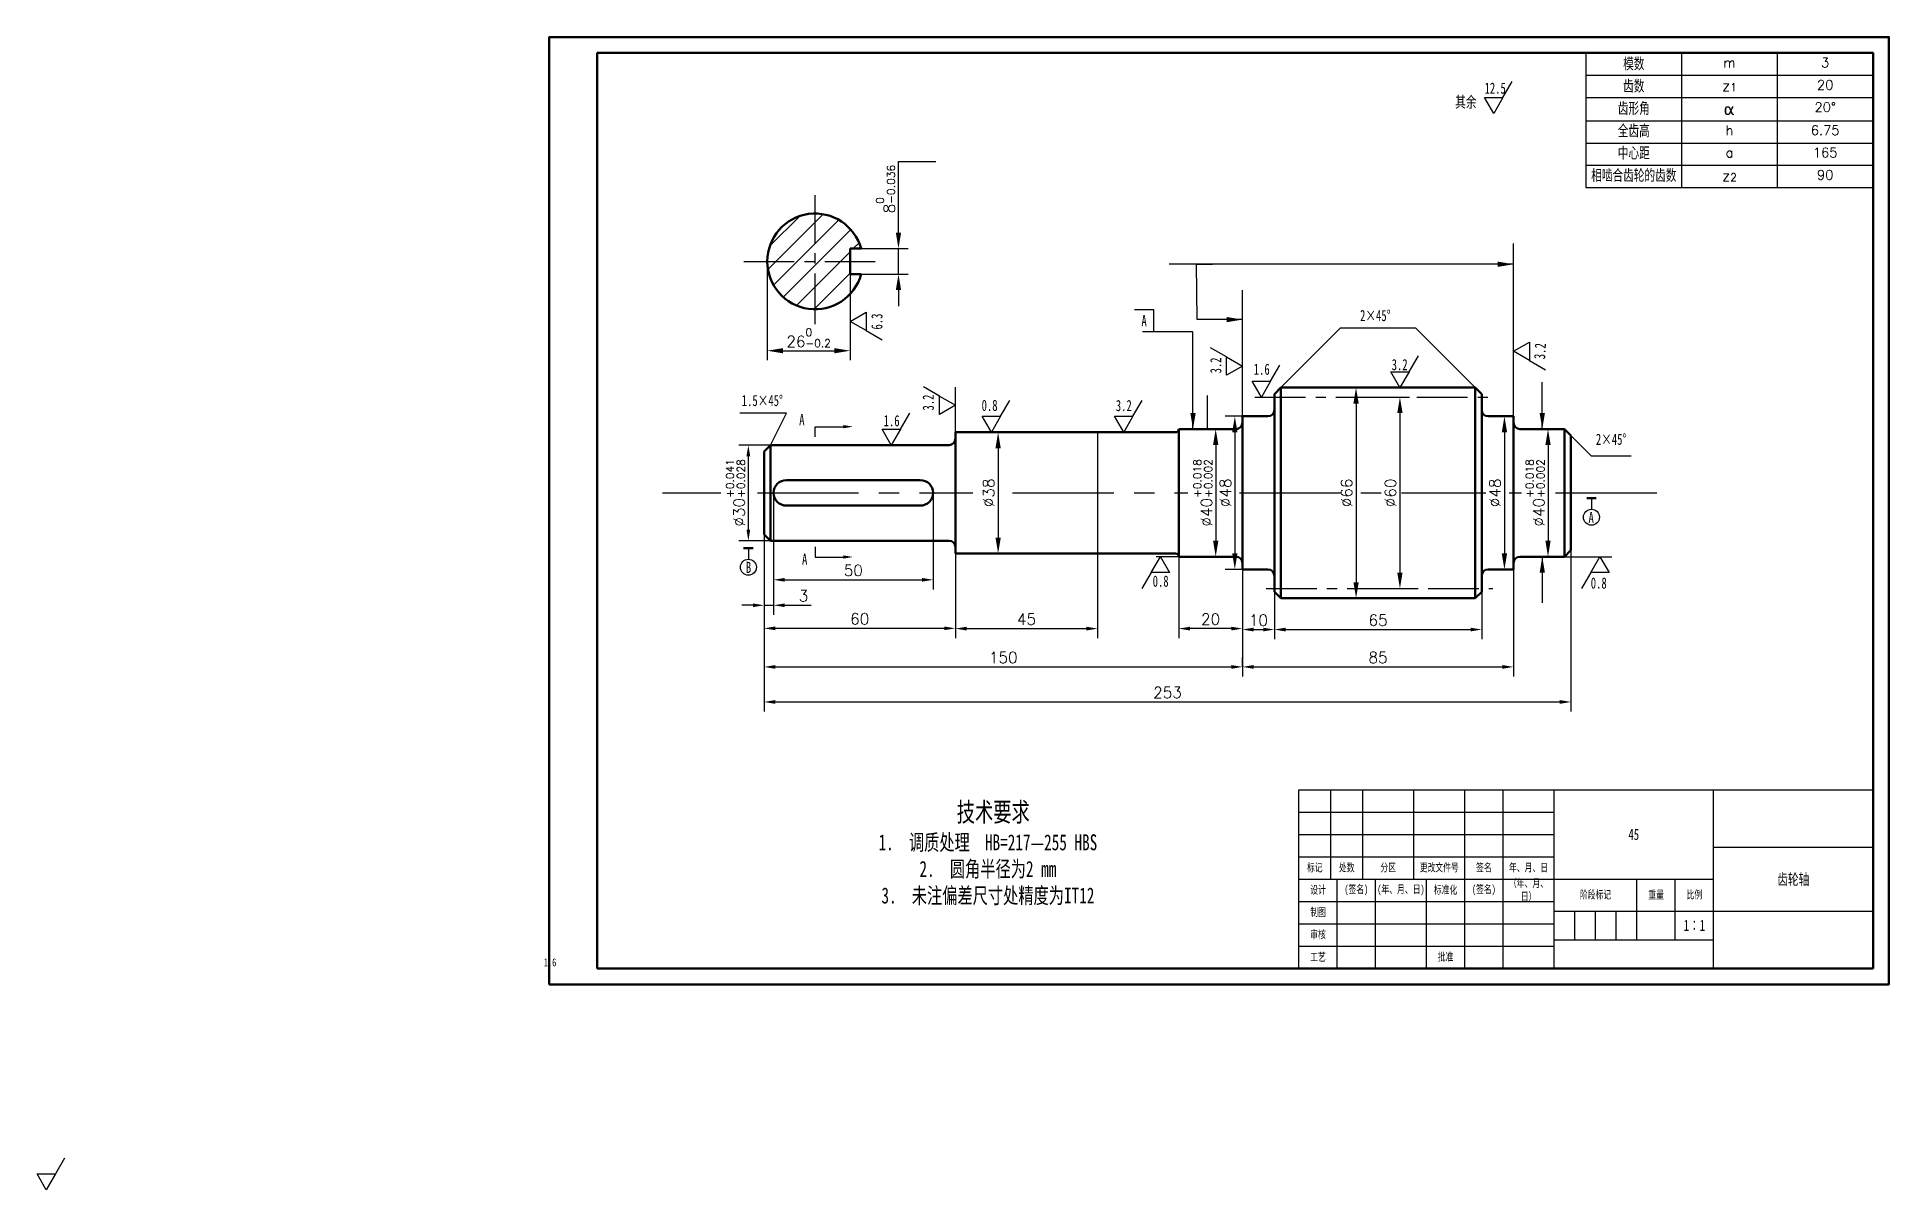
# Model space of a CAD drawing. Header units: millimetres. Extents: x -161 to 420, y -64 to 297.
import ezdxf

# ---------------------------------------------------------------- set-up
doc = ezdxf.new("R2010")
doc.units = ezdxf.units.MM
doc.linetypes.add('CENTER', pattern=[50.8, 31.75, -6.35, 6.35, -6.35])
doc.layers.add('中心线', color=7, linetype='CENTER')
doc.layers.add('粗实线', color=7, linetype='Continuous', lineweight=50)
doc.styles.get("Standard").update_dxf_attribs({"font": 'txt', "bigfont": 'gbcbig.shx'})
doc.styles.add('样式 1', font='', dxfattribs={"width": 0.7})
doc.styles.get('样式 1').set_extended_font_data('SimSun')
doc.dimstyles.new('副本 (2) ISO-25', dxfattribs={"dimtxt": 3.5, "dimasz": 5, "dimexe": 3, "dimexo": 0, "dimgap": 1.2, "dimtad": 1, "dimdec": 0, "dimdsep": 46, "dimtxsty": 'Standard', "dimcen": 0, "dimadec": 0, "dimazin": 0, "dimtfac": 1, "dimtdec": 0, "dimtmove": 0, "dimatfit": 3, "dimfxl": 0, "dimarcsym": 0})
doc.dimstyles.new('副本 ISO-25', dxfattribs={"dimtxt": 3.5, "dimasz": 3.5, "dimexe": 3, "dimexo": 0, "dimgap": 1.2, "dimtad": 1, "dimdec": 0, "dimdsep": 46, "dimtxsty": 'Standard', "dimcen": 0, "dimadec": 0, "dimazin": 0, "dimtfac": 1, "dimtdec": 0, "dimtmove": 0, "dimatfit": 3, "dimfxl": 0, "dimarcsym": 0})
doc.dimstyles.new('副本 ISO-25$7', dxfattribs={"dimtxt": 3.5, "dimasz": 3.5, "dimexe": 3, "dimexo": 0, "dimgap": 1.2, "dimtad": 1, "dimdec": 0, "dimdsep": 46, "dimtxsty": 'Standard', "dimcen": 0, "dimadec": 0, "dimazin": 0, "dimtfac": 1, "dimtdec": 0, "dimtmove": 0, "dimatfit": 3, "dimldrblk": 'NONE', "dimfxl": 0, "dimarcsym": 0})

# ---------------------------------------------------------------- blocks, each defined once
blk = doc.blocks.new('*D1')
at = {"color": 0, "lineweight": -2}
for p, q in [((70.31, 154.09), (70.31, 123.84)), ((120.31, 154.09), (120.31, 123.84)), ((73.81, 126.84), (116.81, 126.84))]:
    blk.add_line(p, q, dxfattribs=at)
at = {"color": 0}
for points in [[(73.81, 127.42), (73.81, 126.26), (70.31, 126.84)], [(116.81, 127.42), (116.81, 126.26), (120.31, 126.84)]]:
    blk.add_solid(points, dxfattribs=at)
at = {"layer": 'Defpoints', "color": 0}
for p in [(70.31, 154.09), (120.31, 154.09), (120.31, 126.84)]:
    blk.add_point(p, dxfattribs=at)
at = {"color": 0, "insert": (95.31, 129.79), "char_height": 3.5, "attachment_point": 5}
blk.add_mtext('50', dxfattribs=at)
blk = doc.blocks.new('*D2')
at = {"layer": 'Defpoints', "color": 0}
for p in [(62.4, 169.09), (69.31, 169.09), (69.31, 139.09)]:
    blk.add_point(p, dxfattribs=at)
at = {"layer": '中心线', "color": 0, "lineweight": -2}
for p, q in [((69.31, 169.09), (59.4, 169.09)), ((62.4, 142.59), (62.4, 165.59)), ((69.31, 139.09), (59.4, 139.09))]:
    blk.add_line(p, q, dxfattribs=at)
at = {"layer": '中心线', "color": 0}
for points in [[(61.81, 165.59), (62.98, 165.59), (62.4, 169.09)], [(61.81, 142.59), (62.98, 142.59), (62.4, 139.09)]]:
    blk.add_solid(points, dxfattribs=at)
at = {"layer": '中心线', "color": 0, "insert": (58.34, 154.09), "char_height": 3.5, "attachment_point": 5, "rotation": 90}
blk.add_mtext('%%C30{\\H0.7x;\\S+0.041^ +0.028;}', dxfattribs=at)
blk = doc.blocks.new('*D3')
at = {"color": 0, "lineweight": -2}
for p, q in [((67.31, 141.09), (67.31, 108.63)), ((127.31, 135.09), (127.31, 108.63)), ((70.81, 111.63), (123.81, 111.63))]:
    blk.add_line(p, q, dxfattribs=at)
at = {"color": 0}
for points in [[(70.81, 112.21), (70.81, 111.04), (67.31, 111.63)], [(123.81, 112.21), (123.81, 111.04), (127.31, 111.63)]]:
    blk.add_solid(points, dxfattribs=at)
at = {"layer": 'Defpoints', "color": 0}
for p in [(67.31, 141.09), (127.31, 135.09), (127.31, 111.63)]:
    blk.add_point(p, dxfattribs=at)
at = {"color": 0, "insert": (97.31, 114.58), "char_height": 3.5, "attachment_point": 5}
blk.add_mtext('60', dxfattribs=at)
blk = doc.blocks.new('*D4')
at = {"color": 0, "lineweight": -2}
for p, q in [((171.89, 173.09), (171.89, 108.54)), ((127.31, 135.09), (127.31, 108.54)), ((130.81, 111.54), (168.39, 111.54))]:
    blk.add_line(p, q, dxfattribs=at)
at = {"color": 0}
for points in [[(130.81, 112.13), (130.81, 110.96), (127.31, 111.54)], [(168.39, 112.13), (168.39, 110.96), (171.89, 111.54)]]:
    blk.add_solid(points, dxfattribs=at)
at = {"layer": 'Defpoints', "color": 0}
for p in [(171.89, 173.09), (127.31, 135.09), (171.89, 111.54)]:
    blk.add_point(p, dxfattribs=at)
at = {"color": 0, "insert": (149.6, 114.49), "char_height": 3.5, "attachment_point": 5}
blk.add_mtext('45', dxfattribs=at)
blk = doc.blocks.new('*D5')
at = {"color": 0, "lineweight": -2}
for p, q in [((217.31, 130.09), (217.31, 96.53)), ((67.31, 114.6), (67.31, 96.53)), ((70.81, 99.53), (213.81, 99.53))]:
    blk.add_line(p, q, dxfattribs=at)
at = {"color": 0}
for points in [[(70.81, 100.11), (70.81, 98.95), (67.31, 99.53)], [(213.81, 100.11), (213.81, 98.95), (217.31, 99.53)]]:
    blk.add_solid(points, dxfattribs=at)
at = {"layer": 'Defpoints', "color": 0}
for p in [(217.31, 130.09), (67.31, 114.6), (217.31, 99.53)]:
    blk.add_point(p, dxfattribs=at)
at = {"color": 0, "insert": (142.31, 102.48), "char_height": 3.5, "attachment_point": 5}
blk.add_mtext('150', dxfattribs=at)
blk = doc.blocks.new('*D6')
at = {"color": 0, "lineweight": -2}
for p, q in [((197.31, 134.09), (197.31, 108.54)), ((217.31, 130.09), (217.31, 108.54)), ((213.81, 111.54), (200.81, 111.54))]:
    blk.add_line(p, q, dxfattribs=at)
at = {"color": 0}
for points in [[(200.81, 112.13), (200.81, 110.96), (197.31, 111.54)], [(213.81, 112.13), (213.81, 110.96), (217.31, 111.54)]]:
    blk.add_solid(points, dxfattribs=at)
at = {"layer": 'Defpoints', "color": 0}
for p in [(197.31, 134.09), (217.31, 130.09), (197.31, 111.54)]:
    blk.add_point(p, dxfattribs=at)
at = {"color": 0, "insert": (207.31, 114.49), "char_height": 3.5, "attachment_point": 5}
blk.add_mtext('20', dxfattribs=at)
blk = doc.blocks.new('*D7')
at = {"color": 0, "lineweight": -2}
for p, q in [((227.31, 154.5), (227.31, 108.24)), ((217.31, 130.09), (217.31, 108.24)), ((220.81, 111.24), (223.81, 111.24))]:
    blk.add_line(p, q, dxfattribs=at)
at = {"color": 0}
for points in [[(220.81, 111.83), (220.81, 110.66), (217.31, 111.24)], [(223.81, 111.83), (223.81, 110.66), (227.31, 111.24)]]:
    blk.add_solid(points, dxfattribs=at)
at = {"layer": 'Defpoints', "color": 0}
for p in [(227.31, 154.5), (217.31, 130.09), (227.31, 111.24)]:
    blk.add_point(p, dxfattribs=at)
at = {"color": 0, "insert": (222.31, 114.19), "char_height": 3.5, "attachment_point": 5}
blk.add_mtext('10', dxfattribs=at)
blk = doc.blocks.new('*D8')
at = {"color": 0, "lineweight": -2}
for p, q in [((227.31, 123.09), (227.31, 108.24)), ((292.31, 123.09), (292.31, 108.24)), ((230.81, 111.24), (288.81, 111.24))]:
    blk.add_line(p, q, dxfattribs=at)
at = {"color": 0}
for points in [[(230.81, 111.83), (230.81, 110.66), (227.31, 111.24)], [(288.81, 111.83), (288.81, 110.66), (292.31, 111.24)]]:
    blk.add_solid(points, dxfattribs=at)
at = {"layer": 'Defpoints', "color": 0}
for p in [(227.31, 123.09), (292.31, 123.09), (292.31, 111.24)]:
    blk.add_point(p, dxfattribs=at)
at = {"color": 0, "insert": (259.81, 114.19), "char_height": 3.5, "attachment_point": 5}
blk.add_mtext('65', dxfattribs=at)
blk = doc.blocks.new('*D9')
at = {"color": 0, "lineweight": -2}
for p, q in [((302.31, 130.09), (302.31, 96.53)), ((217.31, 99.53), (217.31, 102.53)), ((220.81, 99.53), (298.81, 99.53))]:
    blk.add_line(p, q, dxfattribs=at)
at = {"color": 0}
for points in [[(220.81, 100.11), (220.81, 98.95), (217.31, 99.53)], [(298.81, 100.11), (298.81, 98.95), (302.31, 99.53)]]:
    blk.add_solid(points, dxfattribs=at)
at = {"layer": 'Defpoints', "color": 0}
for p in [(302.31, 130.09), (217.31, 99.53), (302.31, 99.53)]:
    blk.add_point(p, dxfattribs=at)
at = {"color": 0, "insert": (259.81, 102.48), "char_height": 3.5, "attachment_point": 5}
blk.add_mtext('85', dxfattribs=at)
blk = doc.blocks.new('*D10')
at = {"color": 0, "lineweight": -2}
for p, q in [((320.31, 136.09), (320.31, 85.55)), ((67.31, 96.53), (67.31, 85.55)), ((70.81, 88.55), (316.81, 88.55))]:
    blk.add_line(p, q, dxfattribs=at)
at = {"color": 0}
for points in [[(70.81, 89.13), (70.81, 87.96), (67.31, 88.55)], [(316.81, 89.13), (316.81, 87.96), (320.31, 88.55)]]:
    blk.add_solid(points, dxfattribs=at)
at = {"layer": 'Defpoints', "color": 0}
for p in [(320.31, 136.09), (67.31, 96.53), (320.31, 88.55)]:
    blk.add_point(p, dxfattribs=at)
at = {"color": 0, "insert": (193.81, 91.5), "char_height": 3.5, "attachment_point": 5}
blk.add_mtext('253', dxfattribs=at)
blk = doc.blocks.new('*D11')
at = {"color": 0, "lineweight": -2}
for p, q in [((67.31, 139.09), (67.31, 115.86)), ((70.31, 126.84), (70.31, 115.86)), ((63.81, 118.86), (60.31, 118.86)), ((67.31, 118.86), (70.31, 118.86)), ((73.81, 118.86), (82.05, 118.86))]:
    blk.add_line(p, q, dxfattribs=at)
at = {"color": 0}
for points in [[(63.81, 119.44), (63.81, 118.27), (67.31, 118.86)], [(73.81, 119.44), (73.81, 118.27), (70.31, 118.86)]]:
    blk.add_solid(points, dxfattribs=at)
at = {"layer": 'Defpoints', "color": 0}
for p in [(67.31, 139.09), (70.31, 126.84), (70.31, 118.86)]:
    blk.add_point(p, dxfattribs=at)
at = {"color": 0, "insert": (79.68, 121.81), "char_height": 3.5, "attachment_point": 5}
blk.add_mtext('3', dxfattribs=at)
blk = doc.blocks.new('_None')
blk = doc.blocks.new('表面粗糙度')
for p, q in [((215.66, 71.34), (212.78, 66.34)), ((207, 66.34), (212.78, 66.34)), ((209.89, 61.34), (207, 66.34)), ((212.78, 66.34), (209.89, 61.34))]:
    blk.add_line(p, q)
at = {"style": '样式 1', "width": 0.7}
blk.add_attdef('1.6', (208.15, 67), '', height=2.5, dxfattribs=at)
blk = doc.blocks.new('表粗')
ref = blk.add_blockref('表面粗糙度', (-367.62, -125.78))
ref.add_attrib('1.6', '1.6', (-1.74, 5.66), dxfattribs={"height": 2.5, "style": '样式 1', "width": 0.7})
blk = doc.blocks.new('454')
for p, q in [((2.89, 5), (5.77, 10)), ((-2.89, 5), (2.89, 5)), ((0, 0), (-2.89, 5)), ((2.89, 5), (0, 0))]:
    blk.add_line(p, q)
at = {"style": '样式 1', "width": 0.7, "flags": 2}
blk.add_attdef('3.2', (-2.19, 5.77), '', height=3.5, dxfattribs=at)
blk = doc.blocks.new('ji')
blk.add_line((0, 0), (0, -3.53))
blk.add_circle((0, -6.03), 2.5)
at = {"layer": '粗实线'}
blk.add_line((-1.5, 0), (1.5, 0), dxfattribs=at)
at = {"style": '样式 1', "width": 0.7, "flags": 2}
blk.add_attdef('A', (-0.81, -7.42), '', height=3.5, dxfattribs=at)
blk = doc.blocks.new('*D19')
at = {"color": 0, "lineweight": -2}
for p, q in [((127.31, 173.09), (143.7, 173.09)), ((140.7, 168.09), (140.7, 140.09)), ((127.31, 135.09), (143.7, 135.09))]:
    blk.add_line(p, q, dxfattribs=at)
at = {"color": 0}
for points in [[(139.87, 168.09), (141.54, 168.09), (140.7, 173.09)], [(139.87, 140.09), (141.54, 140.09), (140.7, 135.09)]]:
    blk.add_solid(points, dxfattribs=at)
at = {"layer": 'Defpoints', "color": 0}
for p in [(127.31, 173.09), (127.31, 135.09), (140.7, 135.09)]:
    blk.add_point(p, dxfattribs=at)
at = {"color": 0, "insert": (137.75, 154.09), "char_height": 3.5, "attachment_point": 5, "rotation": 90}
blk.add_mtext('%%C38', dxfattribs=at)
blk = doc.blocks.new('*D20')
at = {"color": 0, "lineweight": -2}
for p, q in [((197.31, 174.09), (211.92, 174.09)), ((208.92, 169.09), (208.92, 139.09)), ((197.31, 134.09), (211.92, 134.09))]:
    blk.add_line(p, q, dxfattribs=at)
at = {"color": 0}
for points in [[(208.09, 169.09), (209.76, 169.09), (208.92, 174.09)], [(208.09, 139.09), (209.76, 139.09), (208.92, 134.09)]]:
    blk.add_solid(points, dxfattribs=at)
at = {"layer": 'Defpoints', "color": 0}
for p in [(197.31, 174.09), (197.31, 134.09), (208.92, 134.09)]:
    blk.add_point(p, dxfattribs=at)
at = {"color": 0, "insert": (204.86, 154.09), "char_height": 3.5, "attachment_point": 5, "rotation": 90}
blk.add_mtext('%%C40{\\H0.7x;\\S+0.018^ +0.002;}', dxfattribs=at)
blk = doc.blocks.new('*D21')
at = {"color": 0, "lineweight": -2}
for p, q in [((217.31, 178.09), (211.92, 178.09)), ((214.92, 173.09), (214.92, 135.09)), ((217.31, 130.09), (211.92, 130.09))]:
    blk.add_line(p, q, dxfattribs=at)
at = {"color": 0}
for points in [[(214.09, 173.09), (215.75, 173.09), (214.92, 178.09)], [(214.09, 135.09), (215.75, 135.09), (214.92, 130.09)]]:
    blk.add_solid(points, dxfattribs=at)
at = {"layer": 'Defpoints', "color": 0}
for p in [(217.31, 178.09), (214.92, 130.09), (217.31, 130.09)]:
    blk.add_point(p, dxfattribs=at)
at = {"color": 0, "insert": (211.97, 154.09), "char_height": 3.5, "attachment_point": 5, "rotation": 90}
blk.add_mtext('%%C48', dxfattribs=at)
blk = doc.blocks.new('*D22')
at = {"color": 0, "lineweight": -2}
for p, q in [((229.31, 187.09), (255.93, 187.09)), ((252.93, 182.09), (252.93, 126.09)), ((229.31, 121.09), (255.93, 121.09))]:
    blk.add_line(p, q, dxfattribs=at)
at = {"color": 0}
for points in [[(252.1, 182.09), (253.76, 182.09), (252.93, 187.09)], [(252.1, 126.09), (253.76, 126.09), (252.93, 121.09)]]:
    blk.add_solid(points, dxfattribs=at)
at = {"layer": 'Defpoints', "color": 0}
for p in [(229.31, 187.09), (229.31, 121.09), (252.93, 121.09)]:
    blk.add_point(p, dxfattribs=at)
at = {"color": 0, "insert": (249.98, 154.09), "char_height": 3.5, "attachment_point": 5, "rotation": 90}
blk.add_mtext('%%C66', dxfattribs=at)
blk = doc.blocks.new('*D23')
at = {"color": 0, "lineweight": -2}
for p, q in [((258.53, 184.09), (269.68, 184.09)), ((266.68, 179.09), (266.68, 129.09)), ((258.53, 124.09), (269.68, 124.09))]:
    blk.add_line(p, q, dxfattribs=at)
at = {"color": 0}
for points in [[(265.84, 179.09), (267.51, 179.09), (266.68, 184.09)], [(265.84, 129.09), (267.51, 129.09), (266.68, 124.09)]]:
    blk.add_solid(points, dxfattribs=at)
at = {"layer": 'Defpoints', "color": 0}
for p in [(258.53, 184.09), (258.53, 124.09), (266.68, 124.09)]:
    blk.add_point(p, dxfattribs=at)
at = {"color": 0, "insert": (263.73, 154.09), "char_height": 3.5, "attachment_point": 5, "rotation": 90}
blk.add_mtext('%%C60', dxfattribs=at)
blk = doc.blocks.new('*D24')
at = {"color": 0, "lineweight": -2}
for p, q in [((302.31, 178.09), (296.44, 178.09)), ((299.44, 173.09), (299.44, 135.09)), ((302.31, 130.09), (296.44, 130.09))]:
    blk.add_line(p, q, dxfattribs=at)
at = {"color": 0}
for points in [[(298.61, 173.09), (300.28, 173.09), (299.44, 178.09)], [(298.61, 135.09), (300.28, 135.09), (299.44, 130.09)]]:
    blk.add_solid(points, dxfattribs=at)
at = {"layer": 'Defpoints', "color": 0}
for p in [(302.31, 178.09), (299.44, 130.09), (302.31, 130.09)]:
    blk.add_point(p, dxfattribs=at)
at = {"color": 0, "insert": (296.49, 154.09), "char_height": 3.5, "attachment_point": 5, "rotation": 90}
blk.add_mtext('%%C48', dxfattribs=at)
blk = doc.blocks.new('*D25')
at = {"color": 0, "lineweight": -2}
for p, q in [((318.31, 174.09), (310.11, 174.09)), ((313.11, 169.09), (313.11, 139.09)), ((318.31, 134.09), (310.11, 134.09))]:
    blk.add_line(p, q, dxfattribs=at)
at = {"color": 0}
for points in [[(312.28, 169.09), (313.94, 169.09), (313.11, 174.09)], [(312.28, 139.09), (313.94, 139.09), (313.11, 134.09)]]:
    blk.add_solid(points, dxfattribs=at)
at = {"layer": 'Defpoints', "color": 0}
for p in [(318.31, 174.09), (313.11, 134.09), (318.31, 134.09)]:
    blk.add_point(p, dxfattribs=at)
at = {"color": 0, "insert": (309.05, 154.09), "char_height": 3.5, "attachment_point": 5, "rotation": 90}
blk.add_mtext('%%C40{\\H0.7x;\\S+0.018^ +0.002;}', dxfattribs=at)
blk = doc.blocks.new('*D26')
at = {"color": 0, "lineweight": -2}
for p, q in [((68.31, 226.66), (68.31, 195.66)), ((94.31, 226.66), (94.31, 195.66)), ((73.31, 198.66), (89.31, 198.66))]:
    blk.add_line(p, q, dxfattribs=at)
at = {"color": 0}
for points in [[(73.31, 199.49), (73.31, 197.83), (68.31, 198.66)], [(89.31, 199.49), (89.31, 197.83), (94.31, 198.66)]]:
    blk.add_solid(points, dxfattribs=at)
at = {"layer": 'Defpoints', "color": 0}
for p in [(68.31, 226.66), (94.31, 226.66), (94.31, 198.66)]:
    blk.add_point(p, dxfattribs=at)
at = {"color": 0, "insert": (81.31, 202.72), "char_height": 3.5, "attachment_point": 5}
blk.add_mtext('26{\\H0.7x;\\S0^ -0.2;}', dxfattribs=at)
blk = doc.blocks.new('*D27')
at = {"color": 0, "lineweight": -2}
for p, q in [((109.46, 235.66), (109.46, 258)), ((97.77, 230.66), (112.46, 230.66)), ((109.46, 222.66), (109.46, 230.66)), ((97.77, 222.66), (112.46, 222.66)), ((109.46, 217.66), (109.46, 212.66))]:
    blk.add_line(p, q, dxfattribs=at)
at = {"color": 0}
for points in [[(108.63, 235.66), (110.29, 235.66), (109.46, 230.66)], [(108.63, 217.66), (110.29, 217.66), (109.46, 222.66)]]:
    blk.add_solid(points, dxfattribs=at)
at = {"layer": 'Defpoints', "color": 0}
for p in [(97.77, 230.66), (97.77, 222.66), (109.46, 222.66)]:
    blk.add_point(p, dxfattribs=at)
at = {"color": 0, "insert": (105.4, 249.33), "char_height": 3.5, "attachment_point": 5, "rotation": 90}
blk.add_mtext('8{\\H0.7x;\\S0^ -0.036;}', dxfattribs=at)
blk = doc.blocks.new('*T28')
at = {"color": 0, "lineweight": -2}
for p, q in [((0, 0), (30, 0)), ((0, 0), (0, -7)), ((30, 0), (60, 0)), ((30, 0), (30, -7)), ((60, 0), (90, 0)), ((60, 0), (60, -7)), ((90, 0), (90, -7)), ((0, -7), (30, -7)), ((0, -7), (0, -14)), ((30, -7), (60, -7)), ((30, -7), (30, -14)), ((60, -7), (90, -7)), ((60, -7), (60, -14)), ((90, -7), (90, -14)), ((0, -14), (30, -14)), ((0, -14), (0, -21.22)), ((30, -14), (60, -14)), ((30, -14), (30, -21.22)), ((60, -14), (90, -14)), ((60, -14), (60, -21.22)), ((90, -14), (90, -21.22)), ((0, -21.22), (30, -21.22)), ((0, -21.22), (0, -28.22)), ((30, -21.22), (60, -21.22)), ((30, -21.22), (30, -28.22)), ((60, -21.22), (90, -21.22)), ((60, -21.22), (60, -28.22)), ((90, -21.22), (90, -28.22)), ((0, -28.22), (30, -28.22)), ((0, -28.22), (0, -35.22)), ((30, -28.22), (60, -28.22)), ((30, -28.22), (30, -35.22)), ((60, -28.22), (90, -28.22)), ((60, -28.22), (60, -35.22)), ((90, -28.22), (90, -35.22)), ((0, -35.22), (30, -35.22)), ((0, -35.22), (0, -42.22)), ((30, -35.22), (60, -35.22)), ((30, -35.22), (30, -42.22)), ((60, -35.22), (90, -35.22)), ((60, -35.22), (60, -42.22)), ((90, -35.22), (90, -42.22)), ((0, -42.22), (30, -42.22)), ((30, -42.22), (60, -42.22)), ((60, -42.22), (90, -42.22))]:
    blk.add_line(p, q, dxfattribs=at)
at = {"color": 0, "width": 27, "attachment_point": 2}
for s, insert, char_height in [('m', (45, -1.5), 3), ('3', (75, -1.5), 3), ('{\\H1.167x;z\\H0.7143x;1}', (45, -8.5), 3), ('20', (75, -8.5), 3), ('α', (45, -15.5), 4), ('20%%D', (75, -15.5), 3), ('h', (45, -22.72), 3), ('6.75', (75, -22.72), 3), ('a', (45, -29.72), 3), ('165', (75, -29.72), 3), ('{\\H1.167x;z\\H0.7143x;2}', (45, -36.72), 3), ('90', (75, -36.72), 3)]:
    blk.add_mtext(s, dxfattribs=dict(at, insert=insert, char_height=char_height))

msp = doc.modelspace()

# ---------------------------------------------------------------- hatches: boundary and pattern name
h = msp.add_hatch()
h.set_pattern_fill('ANSI31', color=256, scale=1.5, style=0)
h.set_pattern_definition([(45, (-18.3473, -24.4077), (-3.367596, 3.367596), [])])
h.paths.add_polyline_path([(94.31, 230.66), (97.77, 230.66, 0.337188), (83.31, 241.66), (83.31, 226.66), (94.31, 226.66)])
h.paths.add_polyline_path([(83.31, 241.66, 0.414214), (68.31, 226.66), (83.31, 226.66)])
h.paths.add_polyline_path([(83.31, 211.66), (83.31, 226.66), (68.31, 226.66, 0.414214)])
h.paths.add_polyline_path([(83.31, 211.66, 0.337188), (97.77, 222.66), (94.31, 222.66), (94.31, 226.66), (83.31, 226.66)])

# ---------------------------------------------------------------- linework, layer by layer
for p, q in [((109.46, 258), (121.19, 258)), ((302.31, 178.09), (302.31, 232.31)), ((217.31, 178.09), (217.31, 217.69)), ((183.47, 211.59), (189.47, 211.59)), ((189.47, 211.59), (189.47, 204.55)), ((229.31, 187.09), (248.09, 205.87)), ((248.09, 205.87), (271.53, 205.87)), ((271.53, 205.87), (290.31, 187.09)), ((127.31, 173.09), (127.31, 187.25)), ((320.31, 172.09), (326.66, 165.74)), ((326.66, 165.74), (339.13, 165.74)), ((197.31, 134.09), (190.24, 134.09)), ((318.31, 134.09), (333.16, 134.09)), ((235, 61), (415, 61)), ((235, 33), (235, 61)), ((245, 33), (245, 61)), ((255, 33), (255, 61)), ((271, 33), (271, 61)), ((287, 33), (287, 61)), ((299, 33), (299, 61)), ((315, 33), (315, 61)), ((365, 33), (365, 61)), ((235, 54), (315, 54)), ((235, 47), (315, 47)), ((365, 43), (415, 43)), ((235, 40), (315, 40)), ((235, 5), (235, 33)), ((235, 33), (315, 33)), ((247, 5), (247, 33)), ((259, 5), (259, 33)), ((275, 5), (275, 33)), ((287, 5), (287, 33)), ((299, 5), (299, 33)), ((315, 33), (365, 33)), ((315, 23), (315, 33)), ((341, 14), (341, 33)), ((353, 14), (353, 33)), ((365, 5), (365, 33)), ((235, 26), (315, 26)), ((235, 19), (315, 19)), ((315, 23), (365, 23)), ((315, 14), (315, 23)), ((321.5, 14), (321.5, 23)), ((328, 14), (328, 23)), ((334.5, 14), (334.5, 23)), ((365, 23), (415, 23)), ((235, 12), (315, 12)), ((315, 5), (315, 14)), ((315, 14), (365, 14))]:
    msp.add_line(p, q)
msp.add_lwpolyline([(206.31, 174.09), (206.31, 177.09), (206.31, 184.67)])
msp.add_lwpolyline([(206.31, 134.09, 0, 1, 0), (206.31, 131.09, 0, 0, 0), (206.31, 123.86, 0, 0, 0)], format="xyseb")
at = {"layer": '中心线', "ltscale": 0.5}
for p, q in [((83.31, 206.97), (83.31, 247.45)), ((60.93, 226.66), (102.18, 226.66)), ((221.22, 184.09), (295.83, 184.09)), ((224.73, 124.09), (295.83, 124.09))]:
    msp.add_line(p, q, dxfattribs=at)
at = {"layer": '中心线'}
for p, q in [((83.31, 171.69), (83.31, 174.85)), ((83.31, 174.85), (92.21, 174.85)), ((35.46, 154.09), (53.76, 154.09)), ((35.46, 154.09), (52.46, 154.09)), ((65.22, 154.09), (132.8, 154.09)), ((145.24, 154.09), (200.2, 154.09)), ((216.34, 154.09), (293.58, 154.09)), ((300.91, 154.09), (304.81, 154.09)), ((315.49, 154.09), (349.18, 154.09)), ((83.31, 137.17), (83.31, 133.99)), ((83.31, 133.99), (92.21, 133.99))]:
    msp.add_line(p, q, dxfattribs=at)
for points in [[(92.21, 174.85, 1, 0, 0), (95.21, 174.85, 0, 0, 0)], [(92.21, 133.99, 1, 0, 0), (95.21, 133.99, 0, 0, 0)]]:
    msp.add_lwpolyline(points, format="xyseb", dxfattribs=at)
at = {"layer": '粗实线'}
for p, q in [((97.77, 230.66), (94.31, 230.66)), ((94.31, 230.66), (94.31, 222.66)), ((94.31, 222.66), (97.77, 222.66)), ((227.31, 185.09), (229.31, 187.09)), ((229.31, 187.09), (229.31, 121.09)), ((290.31, 187.09), (229.31, 187.09)), ((290.31, 187.09), (290.31, 121.09)), ((292.31, 185.09), (290.31, 187.09)), ((227.31, 185.09), (227.31, 180.09)), ((227.31, 180.09), (227.31, 154.09)), ((292.31, 180.09), (292.31, 185.09)), ((292.31, 180.09), (292.31, 154.09)), ((225.31, 178.09), (217.31, 178.09)), ((217.31, 178.09), (217.31, 176.09)), ((217.31, 178.09), (217.31, 154.09)), ((302.31, 178.09), (294.31, 178.09)), ((302.31, 176.09), (302.31, 178.09)), ((302.31, 176.09), (302.31, 154.09)), ((67.31, 167.09), (69.31, 169.09)), ((125.31, 169.09), (69.31, 169.09)), ((69.31, 169.09), (69.31, 154.09)), ((196.31, 173.09), (127.31, 173.09)), ((127.31, 173.09), (127.31, 171.09)), ((127.31, 173.09), (127.31, 154.09)), ((215.31, 174.09), (197.31, 174.09)), ((197.31, 174.09), (197.31, 174.09)), ((197.31, 174.09), (197.31, 154.09)), ((318.31, 174.09), (304.31, 174.09)), ((320.31, 172.09), (318.31, 174.09)), ((318.31, 174.09), (318.31, 154.09)), ((320.31, 154.09), (320.31, 172.09)), ((67.31, 167.09), (67.31, 154.09)), ((74.31, 158.09), (116.31, 158.09)), ((67.31, 141.09), (67.31, 154.09)), ((69.31, 139.09), (69.31, 154.09)), ((127.31, 135.09), (127.31, 154.09)), ((197.31, 134.09), (197.31, 154.09)), ((217.31, 130.09), (217.31, 154.09)), ((227.31, 128.09), (227.31, 154.09)), ((292.31, 128.09), (292.31, 154.09)), ((302.31, 132.09), (302.31, 154.09)), ((318.31, 134.09), (318.31, 154.09)), ((320.31, 154.09), (320.31, 136.09)), ((74.31, 150.09), (116.31, 150.09)), ((67.31, 141.09), (69.31, 139.09)), ((125.31, 139.09), (69.31, 139.09)), ((127.31, 135.09), (127.31, 137.09)), ((196.31, 135.09), (127.31, 135.09)), ((215.31, 134.09), (197.31, 134.09)), ((197.31, 134.09), (197.31, 134.09)), ((318.31, 134.09), (304.31, 134.09)), ((320.31, 136.09), (318.31, 134.09)), ((217.31, 130.09), (217.31, 132.09)), ((225.31, 130.09), (217.31, 130.09)), ((227.31, 123.09), (227.31, 128.09)), ((292.31, 128.09), (292.31, 123.09)), ((302.31, 130.09), (294.31, 130.09)), ((302.31, 132.09), (302.31, 130.09)), ((227.31, 123.09), (229.31, 121.09)), ((290.31, 121.09), (292.31, 123.09)), ((290.31, 121.09), (229.31, 121.09)), ((415, 61), (415, 54)), ((415, 54), (415, 47)), ((415, 47), (415, 40)), ((415, 40), (415, 33)), ((415, 33), (415, 26)), ((415, 26), (415, 19)), ((415, 19), (415, 12)), ((415, 12), (415, 5)), ((259, 5), (271, 5)), ((271, 5), (283, 5)), ((283, 5), (295, 5)), ((295, 5), (307, 5)), ((307, 5), (319, 5)), ((319, 5), (331, 5)), ((331, 5), (343, 5)), ((343, 5), (355, 5)), ((355, 5), (367, 5)), ((367, 5), (379, 5)), ((379, 5), (391, 5)), ((391, 5), (403, 5)), ((403, 5), (415, 5))]:
    msp.add_line(p, q, dxfattribs=at)
for points in [[(0, 0), (420, 0), (420, 297), (0, 297)], [(15, 5), (415, 5), (415, 292), (15, 292)]]:
    msp.add_lwpolyline(points, close=True, dxfattribs=at)
for centre, radius, start, end in [((83.31, 226.66), 15, 15.46601, 344.53399), ((225.31, 180.09), 2, 270, 0), ((294.31, 180.09), 2, 180, 270), ((215.31, 176.09), 2, 270, 0), ((304.31, 176.09), 2, 180, 270), ((125.31, 171.09), 2, 270, 0), ((196.31, 174.09), 1, 270, 0), ((74.31, 154.09), 4, 90, 270), ((116.31, 154.09), 4, 270, 90), ((125.31, 137.09), 2, 0, 90), ((196.31, 134.09), 1, 0, 90), ((215.31, 132.09), 2, 0, 90), ((304.31, 132.09), 2, 90, 180), ((225.31, 128.09), 2, 0, 90), ((294.31, 128.09), 2, 90, 180)]:
    msp.add_arc(centre, radius, start, end, dxfattribs=at)

# ---------------------------------------------------------------- block references
for name, p in [('*T28', (325, 292)), ('454', (296.1, 273.08)), ('454', (223.24, 184.09)), ('454', (266.7, 187.09)), ('454', (138.59, 173.09)), ('454', (180.1, 173.09)), ('454', (107.21, 169.09)), ('ji', (326.73, 152.48)), ('ji', (62.4, 136.81)), ('表粗', (0, 0)), ('表粗', (0, 0))]:
    msp.add_blockref(name, p)
for p, rotation in [((94.31, 207.85), 270), ((217.31, 193.84), 90), ((302.31, 198.47), 270), ((127.31, 181.56), 90), ((191.58, 134.09), 180), ((329.4, 134.09), 180)]:
    msp.add_blockref('454', p, dxfattribs=dict(rotation=rotation))

# ---------------------------------------------------------------- texts
at = {"style": '样式 1'}
for s, insert, char_height, width, attachment_point in [('模数', (340, 288.5), 3.5, 30, 5), ('其余', (284, 278.4), 3.5, 31.9286, 1), ('12.5', (293.21, 282.73), 3.5, 6.348, 1), ('齿数', (340, 281.5), 3.5, 30, 5), ('齿形角', (340, 274.5), 3.5, 30, 5), ('全齿高', (340, 267.5), 3.5, 30, 5), ('中心距', (340, 260.5), 3.5, 30, 5), ('相啮合齿轮的齿数', (340, 253.5), 3.5, 30, 5), ('A', (186.47, 208.07), 3.5, 6, 5), ('2×45%%D', (254.18, 211.44), 3.5, 21.1842, 1), ('1.6', (220.86, 194.62), 3.5, 5.2682, 1), ('3.2', (264.09, 196.04), 3.5, 5.4962, 1), ('1.5×45%%D', (60.33, 184.8), 3.5, 14.0488, 1), ('0.8', (135.53, 183.29), 3.5, 5.9438, 1), ('3.2', (177.61, 183.22), 3.5, 5.3709, 1), ('A', (78.34, 178.81), 3.5, 4.9706, 1), ('1.6', (104.81, 178.46), 3.5, 5.2842, 1), ('2×45%%D', (328.11, 172.64), 3.5, 8.1854, 1), ('A', (325.8, 148.14), 3.5, 1.3901, 1), ('B', (61.61, 132.48), 3.5, 1.2881, 1), ('0.8', (189.16, 128.17), 3.5, 5.0963, 1), ('0.8', (326.51, 127.58), 3.5, 5.8274, 1), ('  {\\H1.714x;技术要求\\P\\H0.8333x;1.  调质处理  HB=217—255 HBS\\P2.  圆角半径为2 mm\\P3.  未注偏差尺寸处精度为IT12}', (137.5, 40.92), 3.5, 164.0717, 5), ('45', (340, 47), 3.5, 50, 5), ('标记', (240, 36.5), 2.5, 10, 5), ('处数', (250, 36.5), 2.5, 10, 5), ('分区', (263, 36.5), 2.5, 16, 5), ('更改文件号', (279, 36.5), 2.5, 16, 5), ('签名', (293, 36.5), 2.5, 12, 5), ('年、月、日', (307, 36.5), 2.5, 16, 5), ('齿轮轴', (390, 32.75), 3.5, 50, 5), ('设计', (241, 29.5), 2.5, 12, 5), ('(签名)', (253, 29.5), 2.5, 12, 5), ('(年、月、日)', (267, 29.5), 2.5, 16, 5), ('标准化', (281, 29.5), 2.5, 12, 5), ('(签名)', (293, 29.5), 2.5, 12, 5), ('（年、月、日）', (307, 29.5), 2.5, 16, 5), ('阶段标记', (328, 28), 2.5, 26, 5), ('重量', (347, 28), 2.5, 12, 5), ('比例', (359, 28), 2.5, 12, 5), ('制图', (241, 22.5), 2.5, 12, 5), ('1∶1', (359, 18.5), 3.5, 12, 5), ('审核', (241, 15.5), 2.5, 12, 5)]:
    msp.add_mtext(s, dxfattribs=dict(at, insert=insert, char_height=char_height, width=width, attachment_point=attachment_point))
at = {"char_height": 3.5, "attachment_point": 1, "style": '样式 1'}
for s, insert, width, rotation in [('6.3', (100.94, 205.31), 4.5512, 90), ('3.2', (308.68, 196.14), 4.6072, 86.52607), ('3.2', (207.2, 191.52), 5.5951, 90.43912), ('3.2', (117.04, 179.91), 5.6784, 90)]:
    msp.add_mtext(s, dxfattribs=dict(at, insert=insert, width=width, rotation=rotation))
at = {"layer": '中心线', "insert": (79.22, 135.04), "char_height": 3.5, "width": 3.6839, "attachment_point": 1, "style": '样式 1'}
msp.add_mtext('A', dxfattribs=at)
at = {"layer": '粗实线', "char_height": 2.5, "width": 12, "attachment_point": 5, "style": '样式 1'}
for s, insert in [('工艺', (241, 8.5)), ('批准', (281, 8.5))]:
    msp.add_mtext(s, dxfattribs=dict(at, insert=insert))

# ---------------------------------------------------------------- dimensions: what is measured, and where the dimension line sits
for base, p1, p2, text, picture, middle in [((109.46, 222.66), (97.77, 230.66), (97.77, 222.66), '<>{\\H0.7x;\\S0^ -0.036;}', '*D27', (109.46, 249.33)), ((252.93, 121.09), (229.31, 187.09), (229.31, 121.09), '%%C<>', '*D22', (252.93, 154.09)), ((140.7, 135.09), (127.31, 173.09), (127.31, 135.09), '%%C<>', '*D19', (140.7, 154.09))]:
    dim = msp.add_linear_dim(base=base, p1=p1, p2=p2, angle=90, text=text, dimstyle='副本 (2) ISO-25')
    dim.commit()
    dim.dimension.update_dxf_attribs({"geometry": picture, "text_midpoint": middle, "dimtype": 160})
dim = msp.add_linear_dim(base=(94.31, 198.66), p1=(68.31, 226.66), p2=(94.31, 226.66), text='<>{\\H0.7x;\\S0^ -0.2;}', dimstyle='副本 (2) ISO-25')
dim.commit()
dim.dimension.update_dxf_attribs({"geometry": '*D26', "text_midpoint": (81.31, 202.72)})
for base, p1, p2, text, picture, middle in [((266.68, 124.09), (258.53, 184.09), (258.53, 124.09), '%%C<>', '*D23', (263.73, 154.09)), ((208.92, 134.09), (197.31, 174.09), (197.31, 134.09), '%%C<>{\\H0.7x;\\S+0.018^ +0.002;}', '*D20', (204.86, 154.09)), ((214.92, 130.09), (217.31, 178.09), (217.31, 130.09), '%%C<>', '*D21', (211.97, 154.09)), ((299.44, 130.09), (302.31, 178.09), (302.31, 130.09), '%%C<>', '*D24', (296.49, 154.09)), ((313.11, 134.09), (318.31, 174.09), (318.31, 134.09), '%%C<>{\\H0.7x;\\S+0.018^ +0.002;}', '*D25', (309.05, 154.09))]:
    dim = msp.add_linear_dim(base=base, p1=p1, p2=p2, angle=90, text=text, dimstyle='副本 (2) ISO-25')
    dim.commit()
    dim.dimension.update_dxf_attribs({"geometry": picture, "text_midpoint": middle})
dim = msp.add_linear_dim(base=(171.89, 111.54), p1=(127.31, 135.09), p2=(171.89, 173.09), dimstyle='副本 ISO-25', override={"dimtmove": 1})
dim.commit()
dim.dimension.update_dxf_attribs({"geometry": '*D4', "text_midpoint": (149.6, 114.49)})
for base, p1, p2, picture, middle in [((120.31, 126.84), (70.31, 154.09), (120.31, 154.09), '*D1', (95.31, 129.79)), ((127.31, 111.63), (67.31, 141.09), (127.31, 135.09), '*D3', (97.31, 114.58)), ((70.31, 118.86), (67.31, 139.09), (70.31, 126.84), '*D11', (79.68, 121.81)), ((320.31, 88.55), (67.31, 96.53), (320.31, 136.09), '*D10', (193.81, 91.5)), ((302.31, 99.53), (217.31, 99.53), (302.31, 130.09), '*D9', (259.81, 102.48))]:
    dim = msp.add_linear_dim(base=base, p1=p1, p2=p2, dimstyle='副本 ISO-25')
    dim.commit()
    dim.dimension.update_dxf_attribs({"geometry": picture, "text_midpoint": middle})
for base, p1, p2, picture, middle in [((227.31, 111.24), (217.31, 130.09), (227.31, 154.5), '*D7', (222.31, 111.24)), ((197.31, 111.54), (217.31, 130.09), (197.31, 134.09), '*D6', (207.31, 111.54)), ((217.31, 99.53), (67.31, 114.6), (217.31, 130.09), '*D5', (142.31, 99.53)), ((292.31, 111.24), (227.31, 123.09), (292.31, 123.09), '*D8', (259.81, 111.24))]:
    dim = msp.add_linear_dim(base=base, p1=p1, p2=p2, dimstyle='副本 ISO-25')
    dim.commit()
    dim.dimension.update_dxf_attribs({"geometry": picture, "text_midpoint": middle, "dimtype": 160})
at = {"layer": '中心线'}
dim = msp.add_linear_dim(base=(62.4, 169.09), p1=(69.31, 139.09), p2=(69.31, 169.09), angle=90, text='%%C30{\\H0.7x;\\S+0.041^ +0.028;}', dimstyle='副本 ISO-25', dxfattribs=at)
dim.commit()
dim.dimension.update_dxf_attribs({"geometry": '*D2', "text_midpoint": (62.4, 154.09), "dimtype": 160})

# ---------------------------------------------------------------- leaders
for points, dimstyle in [([(302.31, 225.77), (194.36, 225.77)], '副本 (2) ISO-25'), ([(217.31, 208.41), (203.13, 208.41), (202.95, 225.77), (207.95, 225.77)], '副本 (2) ISO-25'), ([(201.8, 174.09), (201.8, 204.55), (185.95, 204.55)], '副本 (2) ISO-25'), ([(311.31, 174.09), (311.31, 188.82)], '副本 (2) ISO-25'), ([(69.31, 169.09), (74.38, 179.12), (59.75, 179.12)], '副本 ISO-25$7'), ([(311.31, 134.09), (311.31, 119.63)], '副本 (2) ISO-25')]:
    msp.add_leader(points, dimstyle=dimstyle, override={"dimgap": 1.2, "dimtad": 0})

doc.saveas('drawing.dxf')
